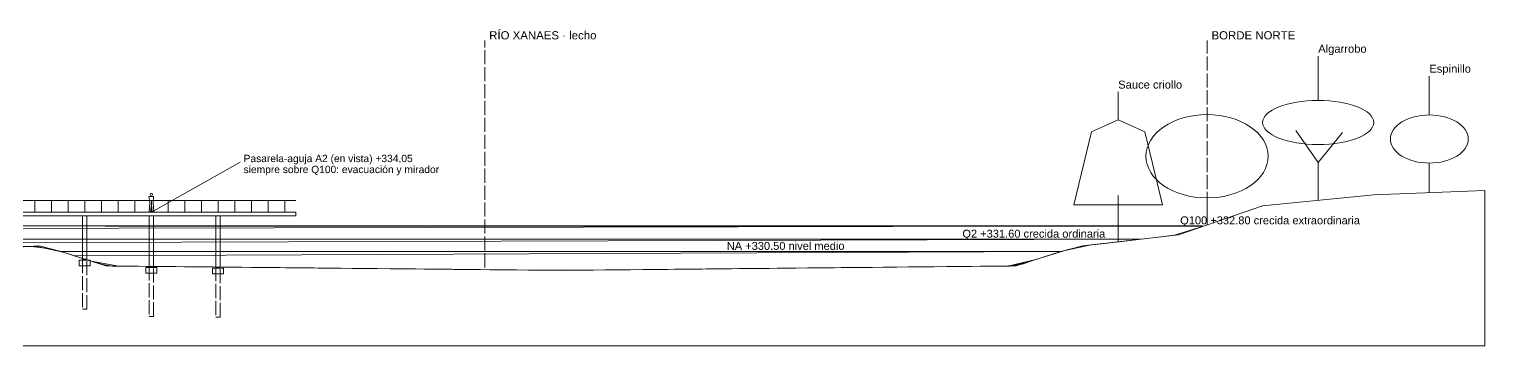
# Model space of a CAD drawing. Header units: metres. Extents: x -1097 to 1588, y -673 to 884.
# Drawn here: x 669 to 800, y -563 to -534.5 of the extents above; entities that cross this region are included whole.
import ezdxf

# ---------------------------------------------------------------- set-up
doc = ezdxf.new("R2010")
doc.units = ezdxf.units.M
doc.linetypes.add('DASHED', pattern=[1.524, 1.27, -0.254])
for name, color, linetype, lineweight, plot in [('CORTE-AGUA', 5, 'Continuous', 0, False), ('CORTE-ESTRUCTURA', 30, 'Continuous', 0, False), ('CORTE-TERRENO', 7, 'Continuous', 0, False), ('CORTE-TEXTO', 7, 'Continuous', 0, False), ('CORTE-VEGETACION', 3, 'Continuous', 0, False), ('SUDS-PASARELA', 30, 'Continuous', 0, False), ('VISTA-FIGURAS', 8, 'Continuous', 0, False), ('VISTA-FONDO', 9, 'Continuous', 0, False)]:
    doc.layers.add(name, color=color, linetype=linetype, lineweight=lineweight, plot=plot)
doc.styles.add('ARIAL', font='arial.ttf')

msp = doc.modelspace()

# ---------------------------------------------------------------- linework, layer by layer
at = {"layer": 'CORTE-AGUA'}
for points in [[(577.06, -552.2), (774.58, -552.26), (772.08, -553.04), (769.58, -553.33), (767.08, -553.62), (764.58, -553.91), (762.08, -554.44), (759.58, -555.23), (757.08, -555.81), (754.58, -555.83), (752.08, -555.86), (749.58, -555.88), (747.08, -555.9), (744.58, -555.93), (742.08, -555.95), (739.58, -555.98), (737.08, -556), (734.58, -556.03), (732.08, -556.05), (729.58, -556.08), (727.08, -556.1), (724.58, -556.12), (722.08, -556.15), (719.58, -556.17), (717.08, -556.2), (714.58, -556.18), (712.08, -556.15), (709.58, -556.13), (707.08, -556.1), (704.58, -556.08), (702.08, -556.06), (699.58, -556.03), (697.07, -556.01), (694.57, -555.98), (692.07, -555.96), (689.57, -555.93), (687.07, -555.91), (684.57, -555.88), (682.07, -555.86), (679.57, -555.84), (677.07, -555.81), (674.57, -555.37), (672.07, -554.56), (669.57, -554.02), (667.07, -554.06)], [(579.56, -552.6), (774.58, -552.2), (577.06, -552.2)], [(633.1, -553.4), (768.98, -553.4), (767.26, -553.6), (765.54, -553.8), (763.82, -554), (762.1, -554.43), (760.38, -554.97), (758.66, -555.53), (756.94, -555.81), (755.22, -555.83), (753.5, -555.84), (751.78, -555.86), (750.06, -555.88), (748.34, -555.89), (746.62, -555.91), (744.9, -555.93), (743.18, -555.94), (741.46, -555.96), (739.74, -555.98), (738.02, -555.99), (736.3, -556.01), (734.58, -556.03), (732.86, -556.04), (731.14, -556.06), (729.42, -556.08), (727.7, -556.09), (725.98, -556.11), (724.26, -556.13), (722.54, -556.14), (720.82, -556.16), (719.1, -556.18), (717.38, -556.19), (715.66, -556.19), (713.94, -556.17), (712.22, -556.15), (710.5, -556.14), (708.78, -556.12), (707.06, -556.1), (705.34, -556.09), (703.62, -556.07), (701.9, -556.05), (700.18, -556.04), (698.46, -556.02), (696.74, -556), (695.02, -555.99), (693.3, -555.97), (691.58, -555.95), (689.86, -555.94), (688.14, -555.92), (686.42, -555.9), (684.7, -555.89), (682.98, -555.87), (681.26, -555.85), (679.54, -555.84), (677.82, -555.82), (676.1, -555.8), (674.38, -555.31), (672.66, -554.75), (670.94, -554.26), (669.22, -554.04), (667.5, -554.08)], [(634.82, -553.8), (768.98, -553.4), (633.1, -553.4)], [(671.92, -554.5), (761.78, -554.5)]]:
    msp.add_lwpolyline(points, dxfattribs=at)
at = {"layer": 'CORTE-AGUA', "linetype": 'DASHED'}
for points in [[(577.06, -552.2), (774.58, -552.2)], [(633.1, -553.4), (768.98, -553.4)]]:
    msp.add_lwpolyline(points, dxfattribs=at)
at = {"layer": 'CORTE-AGUA'}
msp.add_lwpolyline([(671.92, -554.5), (761.78, -554.52), (760.64, -554.89), (759.5, -555.26), (758.36, -555.63), (757.23, -555.81), (756.09, -555.82), (754.95, -555.83), (753.81, -555.84), (752.68, -555.85), (751.54, -555.86), (750.4, -555.87), (749.26, -555.88), (748.13, -555.89), (746.99, -555.91), (745.85, -555.92), (744.71, -555.93), (743.58, -555.94), (742.44, -555.95), (741.3, -555.96), (740.17, -555.97), (739.03, -555.98), (737.89, -555.99), (736.75, -556.01), (735.62, -556.02), (734.48, -556.03), (733.34, -556.04), (732.2, -556.05), (731.07, -556.06), (729.93, -556.07), (728.79, -556.08), (727.65, -556.09), (726.52, -556.11), (725.38, -556.12), (724.24, -556.13), (723.1, -556.14), (721.97, -556.15), (720.83, -556.16), (719.69, -556.17), (718.55, -556.18), (717.42, -556.19), (716.28, -556.19), (715.14, -556.18), (714, -556.17), (712.87, -556.16), (711.73, -556.15), (710.59, -556.14), (709.45, -556.13), (708.32, -556.12), (707.18, -556.11), (706.04, -556.09), (704.91, -556.08), (703.77, -556.07), (702.63, -556.06), (701.49, -556.05), (700.36, -556.04), (699.22, -556.03), (698.08, -556.02), (696.94, -556.01), (695.81, -555.99), (694.67, -555.98), (693.53, -555.97), (692.39, -555.96), (691.26, -555.95), (690.12, -555.94), (688.98, -555.93), (687.84, -555.92), (686.71, -555.91), (685.57, -555.89), (684.43, -555.88), (683.29, -555.87), (682.16, -555.86), (681.02, -555.85), (679.88, -555.84), (678.74, -555.83), (677.61, -555.82), (676.47, -555.81), (675.33, -555.62), (674.19, -555.25), (673.06, -554.88), (761.78, -554.5), (671.92, -554.5)], close=True, dxfattribs=at)
at = {"layer": 'CORTE-ESTRUCTURA'}
for points in [[(673.8, -551.3), (674.2, -551.3), (674.2, -555.19), (673.8, -555.19)], [(679.8, -551.3), (680.2, -551.3), (680.2, -555.84), (679.8, -555.84)], [(685.8, -551.3), (686.2, -551.3), (686.2, -555.9), (685.8, -555.9)], [(673.5, -555.29), (674.5, -555.29), (674.5, -555.79), (673.5, -555.79)], [(679.5, -555.94), (680.5, -555.94), (680.5, -556.44), (679.5, -556.44)], [(685.5, -556), (686.5, -556), (686.5, -556.5), (685.5, -556.5)]]:
    msp.add_lwpolyline(points, close=True, dxfattribs=at)
at = {"layer": 'CORTE-ESTRUCTURA', "linetype": 'DASHED'}
for points in [[(673.8, -555.19), (673.8, -559.69), (674.2, -559.69), (674.2, -555.19)], [(679.8, -555.84), (679.8, -560.34), (680.2, -560.34), (680.2, -555.84)], [(685.8, -555.9), (685.8, -560.4), (686.2, -560.4), (686.2, -555.9)]]:
    msp.add_lwpolyline(points, dxfattribs=at)
at = {"layer": 'CORTE-TERRENO'}
for points in [[(668, -554.1), (669.89, -554), (671.89, -554.5), (675.89, -555.8), (716.86, -556.2), (757.83, -555.8), (761.83, -554.5), (763.83, -554), (772.42, -553), (780, -550.4), (790, -549.4), (800, -549), (800, -563), (480, -563)], [(668, -554.1), (669.89, -554), (671.89, -554.5), (675.89, -555.8), (716.86, -556.2), (757.83, -555.8), (761.83, -554.5), (763.83, -554), (772.42, -553), (780, -550.4), (790, -549.4), (800, -549)]]:
    msp.add_lwpolyline(points, dxfattribs=at)
at = {"layer": 'CORTE-TEXTO', "linetype": 'DASHED'}
for points in [[(710, -555.93), (710, -535.5)], [(775, -551.92), (775, -535.5)]]:
    msp.add_lwpolyline(points, dxfattribs=at)
at = {"layer": 'CORTE-TEXTO'}
msp.add_lwpolyline([(680, -550.95), (688, -546.45)], dxfattribs=at)
at = {"layer": 'CORTE-VEGETACION'}
for points in [[(785, -540.9), (785, -536.9)], [(795, -542.2), (795, -538.7)], [(767, -542.63), (767, -540.13)], [(785, -546.48), (783, -543.6)], [(785, -546.48), (787.2, -543.78)], [(785, -549.9), (785, -546.48)], [(795, -549.2), (795, -546.54)], [(767, -553.63), (767, -549.45)]]:
    msp.add_lwpolyline(points, dxfattribs=at)
msp.add_lwpolyline([(763, -550.29), (764.6, -543.73), (767, -542.63), (769.4, -543.73), (771, -550.29)], close=True, dxfattribs=at)
for centre, major_axis, ratio in [((785, -542.88), (5, 0), 0.396), ((795, -544.37), (3.5, 0), 0.62)]:
    msp.add_ellipse(centre, major_axis=major_axis, ratio=ratio, dxfattribs=at)
at = {"layer": 'SUDS-PASARELA'}
for points in [[(617, -549.9), (693, -549.9)], [(669.5, -550.95), (669.5, -549.9)], [(671, -550.95), (671, -549.9)], [(672.5, -550.95), (672.5, -549.9)], [(674, -550.95), (674, -549.9)], [(675.5, -550.95), (675.5, -549.9)], [(677, -550.95), (677, -549.9)], [(678.5, -550.95), (678.5, -549.9)], [(680, -550.95), (680, -549.9)], [(681.5, -550.95), (681.5, -549.9)], [(683, -550.95), (683, -549.9)], [(684.5, -550.95), (684.5, -549.9)], [(686, -550.95), (686, -549.9)], [(687.5, -550.95), (687.5, -549.9)], [(689, -550.95), (689, -549.9)], [(690.5, -550.95), (690.5, -549.9)], [(692, -550.95), (692, -549.9)]]:
    msp.add_lwpolyline(points, dxfattribs=at)
msp.add_lwpolyline([(617, -550.95), (693, -550.95), (693, -551.3), (617, -551.3)], close=True, dxfattribs=at)
at = {"layer": 'VISTA-FIGURAS'}
msp.add_lwpolyline([(679.78, -549.56), (680.2, -549.56), (680.16, -550.1), (680.22, -550.95), (680.08, -550.95), (680, -550.24), (679.92, -550.95), (679.8, -550.95), (679.86, -550.1)], close=True, dxfattribs=at)
msp.add_circle((680, -549.36), 0.111, dxfattribs=at)
at = {"layer": 'VISTA-FONDO'}
msp.add_lwpolyline([(775, -552.12), (775, -549.12)], dxfattribs=at)
msp.add_ellipse((775, -545.92), major_axis=(5.5, 0), ratio=0.681818, dxfattribs=at)

# ---------------------------------------------------------------- texts
at = {"layer": 'CORTE-AGUA', "style": 'ARIAL'}
for s, p in [('Q100 +332.80 crecida extraordinaria', (772.58, -552.05)), ('Q2 +331.60 crecida ordinaria', (752.98, -553.25)), ('NA +330.50 nivel medio', (731.78, -554.35))]:
    msp.add_text(s, height=0.7125, dxfattribs=at).set_placement(p)
at = {"layer": 'CORTE-TEXTO', "style": 'ARIAL'}
for s, height, p in [('RÍO XANAES · lecho', 0.7362, (710.4, -535.4)), ('BORDE NORTE', 0.7362, (775.4, -535.4)), ('Algarrobo', 0.72, (785, -536.6)), ('Espinillo', 0.72, (795, -538.4)), ('Sauce criollo', 0.72, (767, -539.83)), ('Pasarela-aguja A2 (en vista) +334,05', 0.6587, (688.3, -546.45)), ('siempre sobre Q100: evacuación y mirador', 0.6587, (688.3, -547.44))]:
    msp.add_text(s, height=height, dxfattribs=at).set_placement(p)

doc.saveas('drawing.dxf')
